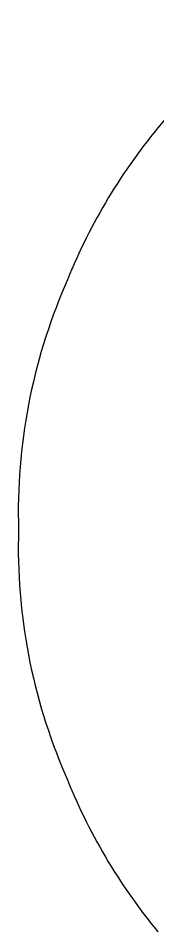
# Model space of a CAD drawing. Extents: x 0.45 to 8.09, y -8.91 to -0.36.
# Drawn here: x 2.939 to 3.075, y -5.759 to -4.869 of the extents above; entities that cross this region are included whole.
import ezdxf

# ---------------------------------------------------------------- set-up
doc = ezdxf.new("R2010")
doc.units = 0

msp = doc.modelspace()

# ---------------------------------------------------------------- linework, layer by layer
at = {"color": 7}
for centre, radius, start, end in [((3.37605, -5.2287), 0.39343, 113.97037, 140.03617), ((3.52008, -5.34135), 0.57621, 140.64963, 158.37711), ((3.49864, -5.35075), 0.55999, 156.67473, 181.70781), ((3.49869, -5.38411), 0.56004, 178.29397, 203.32411), ((3.51978, -5.3937), 0.57586, 201.61747, 219.35579)]:
    msp.add_arc(centre, radius, start, end, dxfattribs=at)

doc.saveas('drawing.dxf')
